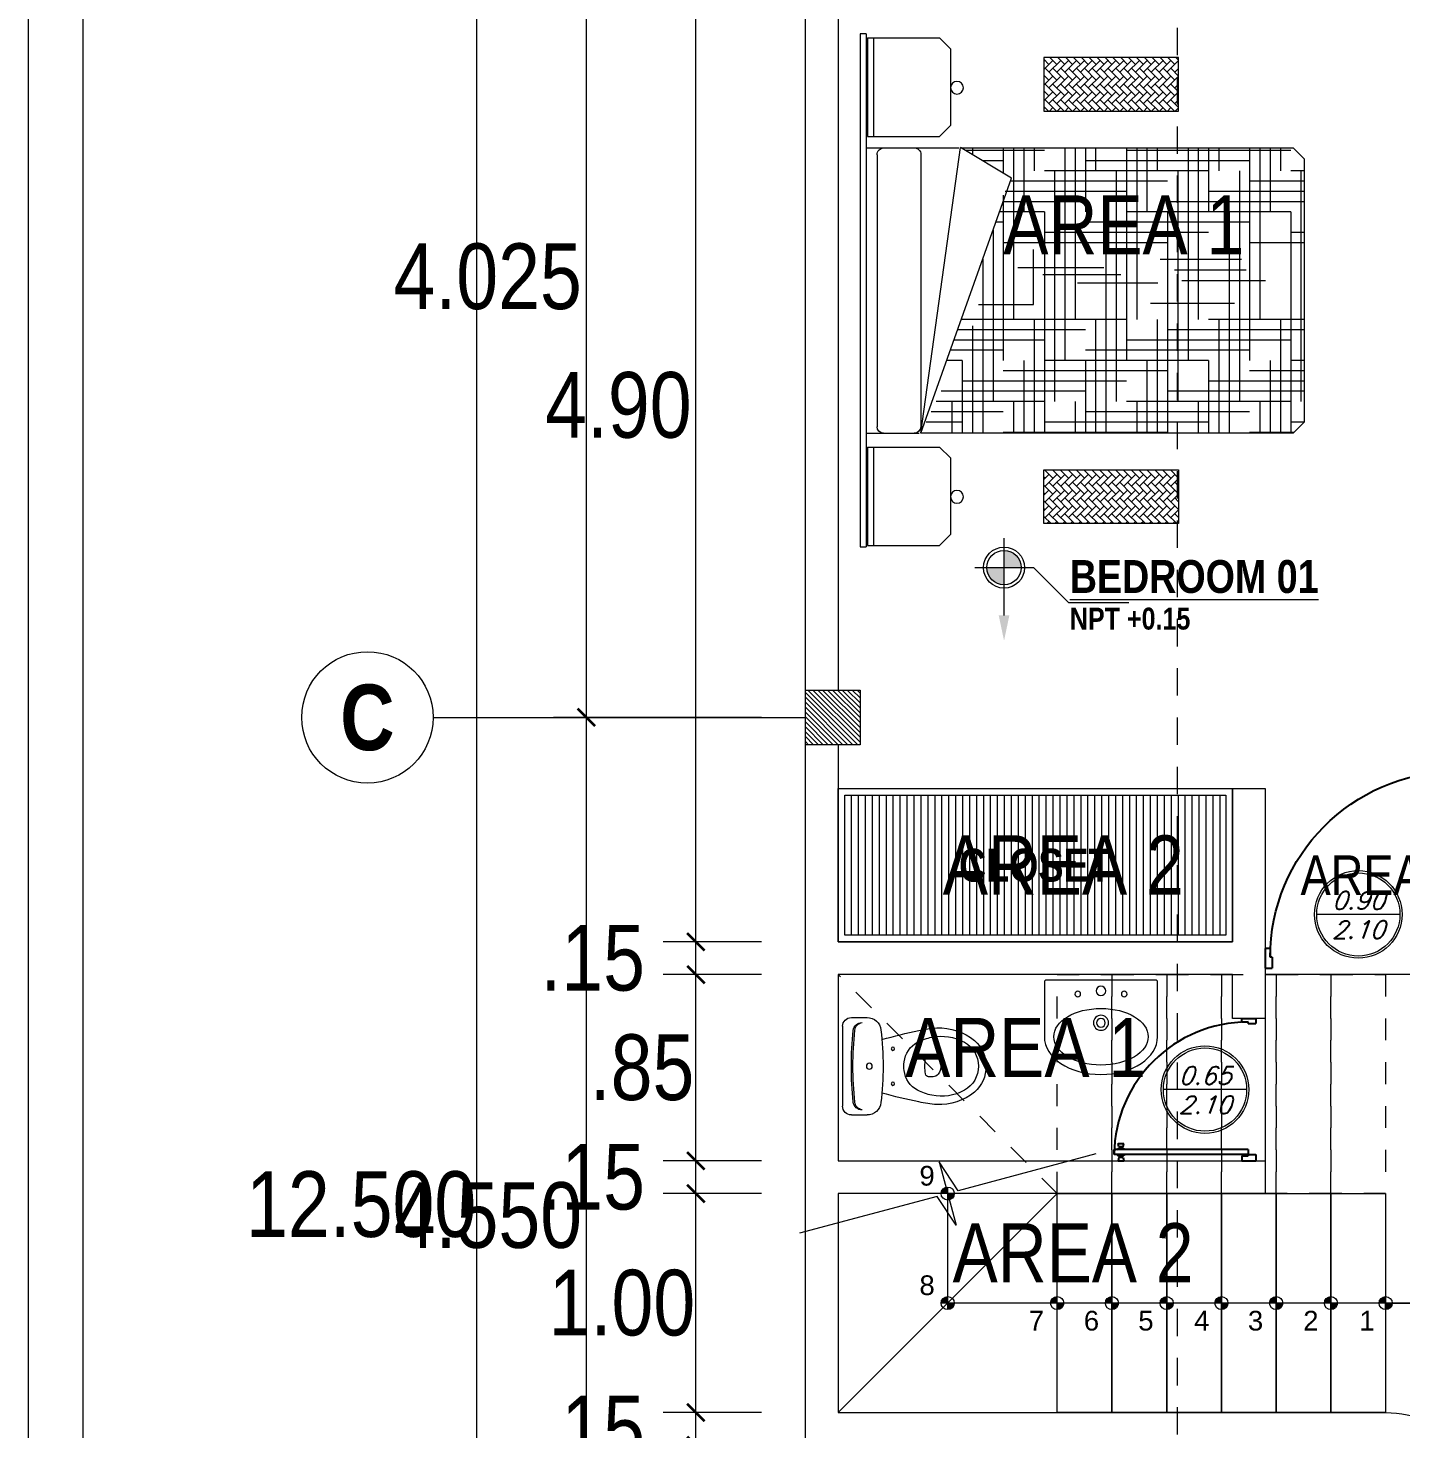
# Model space of a CAD drawing. Header units: millimetres. Extents: x 56 to 215, y 47 to 103.
# Drawn here: x 56.58 to 62.85, y 91.83 to 98.23 of the extents above; entities that cross this region are included whole.
import ezdxf
from ezdxf.enums import TextEntityAlignment as Align

# ---------------------------------------------------------------- set-up
doc = ezdxf.new("R2010")
doc.units = ezdxf.units.MM
doc.linetypes.add('DASHED2', pattern=[0.375, 0.25, -0.125])
for name, color, linetype, lineweight in [('A_Bloques', 56, 'Continuous', 15), ('A_Detalle de Vanos', 250, 'Continuous', 5), ('A_Muro con Techo', 232, 'Continuous', 40), ('A_Texto', 43, 'Continuous', 9), ('E_Columna', 3, 'Continuous', 25), ('G_Cortes', 3, 'Continuous', 60), ('G_Ejes', 253, 'Continuous', 20), ('G_Escalera', 40, 'Continuous', 18), ('G_Proyección', 8, 'DASHED2', 15), ('G_Sombreados', 8, 'Continuous', 9), ('G_Texto', 122, 'Continuous', 20)]:
    doc.layers.add(name, color=color, linetype=linetype, lineweight=lineweight)
doc.layers.add('A_Puerta', color=32, linetype='Continuous')
doc.layers.add('G_Acotación', color=171, linetype='Continuous')
doc.styles.add('Acotacion', font='ARIALN.TTF')
doc.styles.add('AMBIENTES', font='ARIALNB.TTF', dxfattribs={"height": 0.15})
doc.styles.add('Arial Marron', font='ARIALN.TTF')
doc.styles.add('ARIAL1.2', font='arial.ttf', dxfattribs={"width": 1.2})
doc.styles.add('Cotas', font='ARIALNB.TTF', dxfattribs={"height": 0.1})
doc.styles.add('Eje', font='ARIALNB.TTF', dxfattribs={"height": 0.3})
doc.styles.add('LETRAS', font='simplex1.shx', dxfattribs={"oblique": 20})
doc.dimstyles.new('Lenin_50', dxfattribs={"dimtxt": 0.3, "dimasz": 0.08, "dimexe": 0.15, "dimexo": 0.2, "dimgap": 0.03, "dimtad": 2, "dimtih": 1, "dimtoh": 1, "dimlfac": -1, "dimzin": 4, "dimdsep": 46, "dimtxsty": 'Acotacion', "dimblk": 'ARCHTICK', "dimcen": 0.08, "dimclrd": 256, "dimclre": 256, "dimclrt": 4, "dimazin": 1, "dimtm": 1e-09, "dimtfac": 1, "dimtmove": 2, "dimatfit": 2, "dimfxl": 1, "dimtolj": 1, "dimlwd": 13, "dimlwe": 18, "dimarcsym": 0})

# ---------------------------------------------------------------- blocks, each defined once
blk = doc.blocks.new('COBRE1_2')
h = blk.add_hatch()
h.set_pattern_fill('AR-HBONE', color=37, scale=0.00025, style=0)
h.set_pattern_definition([(45, (-1.600238, -0.118363), (1e-14, 0.03592102), [0.0762, -0.0254]), (135, (-1.582278, -0.100403), (1e-14, 0.03592102), [0.0762, -0.0254])])
h.paths.add_polyline_path([(-0.8188, -0.8395), (-1.0637, -0.8395), (-1.0637, -1.4547), (-0.8188, -1.4547)])
h = blk.add_hatch()
h.set_pattern_fill('AR-HBONE', color=37, scale=0.00025, style=0)
h.set_pattern_definition([(135, (1.601507, -0.118363), (-4e-18, 0.03592102), [0.0762, -0.0254]), (45, (1.583546, -0.100403), (-4e-18, 0.03592102), [0.0762, -0.0254])])
h.paths.add_polyline_path([(0.8201, -0.8395), (1.065, -0.8395), (1.065, -1.4547), (0.8201, -1.4547)])
for p, q in [((-1.1717, 0), (1.1717, 0)), ((-1.1717, -0.0273), (-1.1717, 0)), ((1.1717, 0), (1.1717, -0.0273)), ((-1.1717, -0.0273), (1.1717, -0.0273)), ((-1.153, -0.0331), (-0.703, -0.0331)), ((-1.153, -0.0331), (-1.153, -0.3631)), ((-1.153, -0.0608), (-0.703, -0.0608)), ((-0.703, -0.0331), (-0.703, -0.3631)), ((-0.6511, -0.0273), (-0.6511, -0.4505)), ((0.6523, -0.0273), (0.6523, -0.2699)), ((0.7154, -0.0331), (0.7154, -0.3631)), ((0.7154, -0.0331), (1.1654, -0.0331)), ((0.7154, -0.0608), (1.1654, -0.0608)), ((1.1654, -0.0331), (1.1654, -0.3631)), ((-0.6511, -0.1093), (-0.6511, -0.2473)), ((-0.6191, -0.0773), (0.6225, -0.0773)), ((0.6523, -0.1073), (0.6523, -0.2473)), ((0.6523, -0.2773), (-0.6527, -0.4586)), ((-0.6211, -0.2773), (0.6223, -0.2773)), ((0.6523, -0.2773), (-0.513, -0.6917)), ((0.6492, -0.2789), (0.6523, -0.2789)), ((0.6523, -1.9773), (0.6523, -0.2773)), ((-1.153, -0.3631), (-1.103, -0.4131)), ((-0.753, -0.4131), (-0.703, -0.3631)), ((0.7154, -0.3631), (0.7654, -0.4131)), ((1.1154, -0.4131), (1.1654, -0.3631)), ((-1.103, -0.4131), (-0.753, -0.4131)), ((0.7654, -0.4131), (1.1154, -0.4131)), ((-0.513, -0.6917), (-0.6527, -0.4586)), ((-0.6511, -0.4614), (-0.6511, -1.9773)), ((-0.6511, -0.4664), (-0.6481, -0.4664)), ((0.6484, -1.4039), (0.6484, -0.6539)), ((0.6484, -1.9812), (0.6484, -1.7789)), ((-0.6511, -1.9773), (-0.6011, -2.0273)), ((0.6023, -2.0273), (0.6523, -1.9773)), ((-0.6011, -2.0273), (0.6023, -2.0273)), ((-0.5456, -2.0132), (0.5078, -2.0132))]:
    blk.add_line(p, q)
at = {"color": 37}
for p, q in [((0.6016, -0.4664), (0.6016, -0.3017)), ((0.4609, -1.0289), (0.4609, -0.3694)), ((0.5078, -0.8414), (0.5078, -0.3468)), ((0.5547, -0.6539), (0.5547, -0.3243)), ((0.1797, -1.0289), (0.1797, -0.4454)), ((0.2266, -0.8414), (0.2266, -0.4287)), ((0.2734, -0.6539), (0.2734, -0.4121)), ((0.3203, -0.4664), (0.3203, -0.3954)), ((0.5078, -0.4195), (0.6523, -0.4195)), ((-0.6393, -0.8414), (-0.6393, -0.4809)), ((0.1328, -1.2164), (0.1328, -0.4621)), ((0.3203, -0.4664), (0.6523, -0.4664)), ((0.4141, -1.2164), (0.4141, -0.4664)), ((-0.6511, -0.5132), (-0.62, -0.5132)), ((-0.5924, -0.6539), (-0.5924, -0.5591)), ((-0.1429, -0.5601), (0.6523, -0.5601)), ((0.0644, -0.5399), (0.0644, -0.7912)), ((0.1617, -0.5132), (0.6523, -0.5132)), ((-0.3581, -0.8414), (-0.3581, -0.6366)), ((-0.3112, -0.6539), (-0.3112, -0.6199)), ((-0.2747, -0.607), (0.5078, -0.607)), ((-0.6511, -0.6539), (-0.5356, -0.6539)), ((-0.6511, -0.7007), (0.1328, -0.7007)), ((-0.4987, -1.4039), (-0.4987, -0.6848)), ((-0.4518, -1.2164), (-0.4518, -0.6623)), ((-0.4343, -0.6539), (0.3203, -0.6539)), ((-0.4049, -1.0289), (-0.4049, -0.6533)), ((-0.2174, -1.4039), (-0.2174, -0.6539)), ((0.3672, -1.4039), (0.3672, -0.6539)), ((0.5078, -0.7007), (0.6523, -0.7007)), ((-0.6511, -0.7476), (-0.3581, -0.7476)), ((-0.1049, -0.7202), (-0.1049, -1.1136)), ((0.3203, -0.7476), (0.6523, -0.7476)), ((-0.6511, -0.7945), (-0.5456, -0.7945)), ((0.0644, -0.7912), (-0.1868, -0.7912)), ((0.1328, -0.7945), (0.6523, -0.7945)), ((-0.5456, -1.5914), (-0.5456, -0.8414)), ((-0.5456, -0.8882), (0.5078, -0.8882)), ((-0.3581, -0.8414), (0.6523, -0.8414)), ((-0.2643, -1.5914), (-0.2643, -0.8414)), ((-0.0721, -0.8349), (-0.0721, -1.19)), ((0.3203, -1.5914), (0.3203, -0.8414)), ((0.6016, -1.5914), (0.6016, -0.8414)), ((-0.6511, -0.9351), (0.3203, -0.9351)), ((-0.6511, -0.982), (0.1328, -0.982)), ((-0.0339, -0.9934), (-0.0339, -1.3594)), ((0.5078, -0.982), (0.6523, -0.982)), ((-0.6511, -1.0289), (-0.3581, -1.0289)), ((-0.6511, -1.0757), (-0.5456, -1.0757)), ((-0.5924, -1.7789), (-0.5924, -1.0289)), ((-0.3112, -1.7789), (-0.3112, -1.0289)), ((0.1328, -1.0757), (0.6523, -1.0757)), ((0.2734, -1.7789), (0.2734, -1.0289)), ((0.3203, -1.0289), (0.6523, -1.0289)), ((0.5547, -1.7789), (0.5547, -1.0289)), ((-0.3581, -1.1226), (0.6523, -1.1226)), ((-0.5456, -1.1695), (0.5078, -1.1695)), ((-0.6511, -1.2164), (0.3203, -1.2164)), ((-0.6511, -1.2632), (0.1328, -1.2632)), ((-0.6393, -1.9664), (-0.6393, -1.2164)), ((-0.3581, -1.9664), (-0.3581, -1.2164)), ((0.2266, -1.9664), (0.2266, -1.2164)), ((0.5078, -1.9664), (0.5078, -1.2164)), ((0.5078, -1.2632), (0.6523, -1.2632)), ((-0.6511, -1.3101), (-0.3581, -1.3101)), ((0.0589, -1.3266), (0.0589, -1.709)), ((0.3203, -1.3101), (0.6523, -1.3101)), ((-0.6511, -1.357), (-0.5456, -1.357)), ((-0.4049, -2.0273), (-0.4049, -1.4039)), ((-0.3581, -1.4039), (0.6523, -1.4039)), ((-0.1431, -1.3703), (-0.1431, -1.7418)), ((0.1328, -1.357), (0.6523, -1.357)), ((0.1797, -2.0273), (0.1797, -1.4039)), ((0.4609, -2.0273), (0.4609, -1.4039)), ((-0.5456, -1.4507), (0.5078, -1.4507)), ((-0.094, -1.4359), (-0.094, -1.7637)), ((-0.0448, -1.4687), (-0.0448, -1.8511)), ((-0.6511, -1.4976), (0.3203, -1.4976)), ((-0.6511, -1.5445), (0.1328, -1.5445)), ((-0.6511, -1.5914), (-0.3581, -1.5914)), ((-0.4518, -2.0273), (-0.4518, -1.5914)), ((0.1328, -2.0273), (0.1328, -1.5914)), ((0.3203, -1.5914), (0.6523, -1.5914)), ((0.4141, -2.0273), (0.4141, -1.5914)), ((0.5078, -1.5445), (0.6523, -1.5445)), ((-0.6511, -1.6382), (-0.5456, -1.6382)), ((0.1328, -1.6382), (0.6523, -1.6382)), ((-0.3581, -1.6851), (0.6523, -1.6851)), ((-0.6511, -1.7789), (0.3203, -1.7789)), ((-0.5456, -1.732), (0.5078, -1.732)), ((-0.4987, -2.0273), (-0.4987, -1.7789)), ((-0.2174, -2.0273), (-0.2174, -1.7789)), ((0.3672, -2.0273), (0.3672, -1.7789)), ((-0.6511, -1.8257), (0.1328, -1.8257)), ((0.5078, -1.8257), (0.6523, -1.8257)), ((-0.6511, -1.8726), (-0.3581, -1.8726)), ((-0.6511, -1.9195), (-0.5456, -1.9195)), ((0.1328, -1.9195), (0.6523, -1.9195)), ((0.3203, -1.8726), (0.6523, -1.8726)), ((-0.5456, -2.0273), (-0.5456, -1.9664)), ((-0.3581, -1.9664), (0.6523, -1.9664)), ((-0.2643, -2.0273), (-0.2643, -1.9664)), ((0.3203, -2.0273), (0.3203, -1.9664)), ((0.6016, -2.0273), (0.6016, -1.9664))]:
    blk.add_line(p, q, dxfattribs=at)
for points in [[(-1.0637, -0.8395), (-0.8188, -0.8395), (-0.8188, -1.4547), (-1.0637, -1.4547)], [(1.065, -0.8395), (0.8201, -0.8395), (0.8201, -1.4547), (1.065, -1.4547)]]:
    blk.add_lwpolyline(points, close=True)
for centre in [(-0.9256, -0.4422), (0.9427, -0.4422)]:
    blk.add_circle(centre, 0.0292)
for centre, radius, start, end in [((-0.6191, -0.1093), 0.032, 89.99992, 179.99995), ((0.6223, -0.1073), 0.03, 0.11268, 89.62857), ((-0.6211, -0.2473), 0.03, 179.99998, 270.00004), ((0.6223, -0.2473), 0.03, 270, 0)]:
    blk.add_arc(centre, radius, start, end)
blk = doc.blocks.new('INOD4')
at = {"linetype": 'ByBlock'}
for p, q in [((-0.2225, -0.06), (-0.2225, -0.1316)), ((-0.1825, -0.02), (0.1825, -0.02)), ((0.2225, -0.06), (0.2225, -0.1316)), ((-0.048, -0.433), (-0.048, -0.4129)), ((0.048, -0.433), (0.048, -0.4129))]:
    blk.add_line(p, q, dxfattribs=at)
for centre, radius in [((0, -0.142), 0.0135), ((0, -0.142), 0.0135), ((-0.08, -0.25), 0.0075), ((0.08, -0.25), 0.0075)]:
    blk.add_circle(centre, radius, dxfattribs=at)
for centre, radius, start, end in [((-0.1825, -0.06), 0.04, 90, 180), ((0, -1.56), 1.5, 83.72811, 96.27189), ((0.1825, -0.06), 0.04, 0, 90), ((-0.1595, -0.1087), 0.04, 96.27189, 180), ((-0.1601, -0.1159), 0.04, 96.21414, 169.75716), ((0, -1.56), 1.493, 83.67552, 96.33055), ((0.1595, -0.1087), 0.04, 0, 83.72811), ((0.1601, -0.1159), 0.04, 10.24284, 83.78586), ((-0.1585, -0.1316), 0.064, 180, 263.20695), ((0.1585, -0.1316), 0.064, 276.79305, 0), ((0, 1.199), 1.404, 263.20695, 276.79305), ((2.2862, -0.8696), 2.5, 164.45601, 168.42561), ((-2.2862, -0.8696), 2.5, 11.57439, 15.54399), ((-0.007, -0.416), 0.1156, 96.24191, 152.59732), ((0, -0.48), 0.18, 83.75809, 96.24191), ((0.007, -0.416), 0.1156, 27.40268, 83.75809), ((0.4232, -0.4957), 0.6, 167.70933, 175.6206), ((0.1123, -0.4778), 0.25, 152.59732, 168.38048), ((-0.1123, -0.4778), 0.25, 11.61952, 27.40268), ((-0.4232, -0.4957), 0.6, 4.3794, 12.29067), ((0.079, -0.471), 0.216, 168.38048, 209.11615), ((-0.033, -0.4129), 0.015, 96.64916, 180), ((-0.018, -0.433), 0.03, 180, 233.1301), ((0, -0.696), 0.3, 83.35084, 96.64916), ((0.033, -0.4129), 0.015, 0, 83.35084), ((0.018, -0.433), 0.03, 306.8699, 0), ((-0.079, -0.471), 0.216, 330.88385, 11.61952), ((0.0848, -0.4604), 0.26, 177.69717, 218.71313), ((0, -0.409), 0.06, 233.1301, 306.8699), ((-0.0848, -0.4604), 0.26, 321.28687, 2.30283), ((0, -0.515), 0.16, 222.43623, 317.56377), ((0, -0.515), 0.1256, 209.11615, 330.88385)]:
    blk.add_arc(centre, radius, start, end, dxfattribs=at)
blk = doc.blocks.new('L01601A', base_point=(1717.16, 970.19))
blk.add_circle((1717.16, 970.19), 25)
blk = doc.blocks.new('L01601B', base_point=(1777.33, 924.89))
blk.add_arc((1777.33, 924.89), 30, 180, 0)
blk = doc.blocks.new('Lavatorio 01')
blk.add_lwpolyline([(-0.2836, 0.2586), (-0.0336, 0.2586, -0.414214), (-0.025, 0.25), (-0.025, -0.25, -0.414214), (-0.0336, -0.2586), (-0.2836, -0.2586)], format="xyb")
for centre, radius in [((-0.0884, 0.1059), 0.0129), ((-0.2197, 0), 0.0345), ((-0.2197, 0), 0.0198), ((-0.0742, 0), 0.0216), ((-0.0884, -0.1059), 0.0129)]:
    blk.add_circle(centre, radius)
at = {"extrusion": (0, 0, -1), "xscale": 0.008620689655174374, "zscale": -0.008620689655172419, "rotation": 90}
for name, yscale in [('L01601B', 0.005747126436773442), ('L01601A', 0.005172413793104624)]:
    blk.add_blockref(name, (0.2836, 0), dxfattribs=dict(at, yscale=yscale))
blk = doc.blocks.new('Puerta 02')
for p, q in [((0.042, 0.9243), (0.0357, 0.9124)), ((0.042, 0.8718), (0.042, 0.9243)), ((0.0436, 0.9243), (0.042, 0.9243)), ((0.0436, 0.9463), (0.0784, 0.9463)), ((0.0436, 0.005), (0.0436, 0.9463)), ((0.0784, 0.005), (0.0784, 0.9463)), ((0.0784, 0.9243), (0.08, 0.9243)), ((0.08, 0.8718), (0.08, 0.9243)), ((0.08, 0.9243), (0.0863, 0.9124)), ((0.0239, 0.9132), (0, 0.918)), ((0, 0.918), (0, 0.8782)), ((0.0239, 0.883), (0, 0.8782)), ((0.0239, 0.9068), (0.0239, 0.9132)), ((0.0277, 0.9068), (0.0239, 0.9068)), ((0.0239, 0.8893), (0.0239, 0.9068)), ((0.0277, 0.8893), (0.0239, 0.8893)), ((0.0239, 0.8893), (0.0239, 0.883)), ((0.0317, 0.9092), (0.0277, 0.9092)), ((0.0277, 0.9068), (0.0277, 0.9092)), ((0.0277, 0.8893), (0.0277, 0.9068)), ((0.0277, 0.8893), (0.0277, 0.8869)), ((0.0317, 0.8869), (0.0277, 0.8869)), ((0.0317, 0.9092), (0.0317, 0.9124)), ((0.0357, 0.9124), (0.0317, 0.9124)), ((0.0317, 0.8869), (0.0317, 0.9092)), ((0.0317, 0.8869), (0.0317, 0.8838)), ((0.0357, 0.8838), (0.0317, 0.8838)), ((0.0357, 0.8838), (0.0357, 0.9124)), ((0.042, 0.8718), (0.0357, 0.8838)), ((0.0436, 0.8718), (0.042, 0.8718)), ((0.0784, 0.8718), (0.08, 0.8718)), ((0.0789, 0.8981), (0.0789, 0.8981)), ((0.0789, 0.8981), (0.0789, 0.8981)), ((0.08, 0.8718), (0.0863, 0.8838)), ((0.0863, 0.8838), (0.0863, 0.9124)), ((0.0863, 0.9124), (0.0903, 0.9124)), ((0.0863, 0.8838), (0.0903, 0.8838)), ((0.0903, 0.9092), (0.0903, 0.9124)), ((0.0903, 0.9092), (0.0943, 0.9092)), ((0.0903, 0.8869), (0.0903, 0.9092)), ((0.0903, 0.8869), (0.0943, 0.8869)), ((0.0903, 0.8869), (0.0903, 0.8838)), ((0.0943, 0.9068), (0.0943, 0.9092)), ((0.0943, 0.8893), (0.0943, 0.9068)), ((0.0943, 0.9068), (0.0983, 0.9068)), ((0.0943, 0.8893), (0.0943, 0.8869)), ((0.0943, 0.8893), (0.0983, 0.8893)), ((0.0983, 0.9132), (0.1221, 0.918)), ((0.0983, 0.9068), (0.0983, 0.9132)), ((0.0983, 0.8893), (0.0983, 0.9068)), ((0.0983, 0.8893), (0.0983, 0.883)), ((0.0983, 0.883), (0.1221, 0.8782)), ((0.1221, 0.918), (0.1221, 0.8782)), ((0, 0.05), (0, -0.05)), ((0.0336, 0.05), (0, 0.05)), ((0.0336, 0.05), (0.0336, 0.005)), ((0.0436, 0.005), (0.0336, 0.005)), ((0.0783, 0.005), (0.0433, 0.005)), ((0.0436, 0.005), (0.0436, -0.05)), ((0.965, 0.005), (0.975, 0.005)), ((0.965, 0.005), (0.965, -0.05)), ((0.975, 0.05), (0.975, 0.005)), ((0.975, 0.05), (1, 0.05)), ((1, 0.05), (1, -0.05)), ((0.0436, -0.05), (0, -0.05)), ((1, -0.05), (0.965, -0.05))]:
    blk.add_line(p, q)
blk.add_arc((0.0336, 0.005), 0.9414, 0, 89.39134)
blk = doc.blocks.new('TITULP')
h = blk.add_hatch(color=1)
h.paths.add_polyline_path([(0, -0.0554), (0, -0.134), (0.0785, -0.134, 0.414214)])
h.paths.add_polyline_path([(0, -0.134), (-0.0785, -0.134, 0.414214), (0, -0.2125)])
for p, q in [((0, -0.3527), (0, 0)), ((-0.134, -0.134), (0.134, -0.134)), ((0.2939, -0.2939), (0.5699, -0.2939))]:
    blk.add_line(p, q)
at = {"lineweight": 18}
blk.add_line((0.134, -0.134), (0.2939, -0.2939), dxfattribs=at)
for radius in [0.0937, 0.0785]:
    blk.add_circle((0, -0.134), radius)
blk.add_solid([(0.0242, -0.3527), (0, -0.4678), (-0.0242, -0.3527)])
at = {"style": 'Arial Marron', "width": 1.35}
blk.add_attdef('%%USALA', text='', height=0.14, dxfattribs=at).set_placement((0.3052, -0.1124), align=Align.TOP_LEFT)
at = {"style": 'Arial Marron', "width": 1.1}
blk.add_attdef('NPT%%P0.00', text='', height=0.1, dxfattribs=at).set_placement((0.6033, -0.3972), align=Align.MIDDLE_CENTER)
at = {"style": 'Arial Marron'}
blk.add_attdef('PISO', text='', height=0.08, dxfattribs=at).set_placement((0.6033, -0.5391), align=Align.MIDDLE_CENTER)
blk = doc.blocks.new('Eri')
blk.add_line((-1.7, 0), (0, 0))
blk.add_circle((-2, 0), 0.3)
at = {"color": 1, "style": 'Eje', "flags": 4}
blk.add_attdef('H', text='', height=0.3, dxfattribs=at).set_placement((-2, 0), align=Align.MIDDLE_CENTER)
blk = doc.blocks.new('_ArchTick')
at = {"color": 0, "linetype": 'ByBlock', "const_width": 0.15}
blk.add_lwpolyline([(-0.5, -0.5), (0.5, 0.5)], dxfattribs=at)
blk = doc.blocks.new('*D81')
at = {"layer": 'Defpoints', "color": 0, "transparency": 16777216}
for p in [(58.6255, 99.1087), (60.1255, 99.1087), (60.1255, 86.6087)]:
    blk.add_point(p, dxfattribs=at)
at = {"layer": 'G_Acotación', "lineweight": 18, "transparency": 16777216}
for p, q in [((59.9255, 99.1087), (58.4755, 99.1087)), ((59.9255, 86.6087), (58.4755, 86.6087))]:
    blk.add_line(p, q, dxfattribs=at)
at = {"layer": 'G_Acotación', "lineweight": 13, "transparency": 16777216}
blk.add_line((58.6255, 86.6087), (58.6255, 99.1087), dxfattribs=at)
at = {"layer": 'G_Acotación', "lineweight": 13, "transparency": 16777216, "xscale": 0.08, "yscale": 0.08, "zscale": 0.08}
for p, rotation in [((58.6255, 99.1087), 90), ((58.6255, 86.6087), 270)]:
    blk.add_blockref('_ArchTick', p, dxfattribs=dict(at, rotation=rotation))
at = {"layer": 'G_Acotación', "color": 4, "lineweight": 5, "transparency": 16777216, "insert": (58.0968, 92.8587), "char_height": 0.3, "attachment_point": 5, "style": 'Acotacion'}
blk.add_mtext('\\A1;12.500', dxfattribs=at)
blk = doc.blocks.new('*D83')
at = {"layer": 'Defpoints', "color": 0, "transparency": 16777216}
for p in [(59.1255, 95.0837), (60.1255, 95.0837), (60.1255, 90.5337)]:
    blk.add_point(p, dxfattribs=at)
at = {"layer": 'G_Acotación', "lineweight": 18, "transparency": 16777216}
for p, q in [((59.9255, 95.0837), (58.9755, 95.0837)), ((59.9255, 90.5337), (58.9755, 90.5337))]:
    blk.add_line(p, q, dxfattribs=at)
at = {"layer": 'G_Acotación', "lineweight": 13, "transparency": 16777216}
blk.add_line((59.1255, 90.5337), (59.1255, 95.0837), dxfattribs=at)
at = {"layer": 'G_Acotación', "lineweight": 13, "transparency": 16777216, "xscale": 0.08, "yscale": 0.08, "zscale": 0.08}
for p, rotation in [((59.1255, 95.0837), 90), ((59.1255, 90.5337), 270)]:
    blk.add_blockref('_ArchTick', p, dxfattribs=dict(at, rotation=rotation))
at = {"layer": 'G_Acotación', "color": 4, "lineweight": 5, "transparency": 16777216, "insert": (58.6759, 92.8087), "char_height": 0.3, "attachment_point": 5, "style": 'Acotacion'}
blk.add_mtext('\\A1;4.550', dxfattribs=at)
blk = doc.blocks.new('*D84')
at = {"layer": 'Defpoints', "color": 0, "transparency": 16777216}
for p in [(59.1255, 99.1087), (60.1255, 99.1087), (60.1255, 95.0837)]:
    blk.add_point(p, dxfattribs=at)
at = {"layer": 'G_Acotación', "lineweight": 18, "transparency": 16777216}
for p, q in [((59.9255, 99.1087), (58.9755, 99.1087)), ((59.9255, 95.0837), (58.9755, 95.0837))]:
    blk.add_line(p, q, dxfattribs=at)
at = {"layer": 'G_Acotación', "lineweight": 13, "transparency": 16777216}
blk.add_line((59.1255, 95.0837), (59.1255, 99.1087), dxfattribs=at)
at = {"layer": 'G_Acotación', "lineweight": 13, "transparency": 16777216, "xscale": 0.08, "yscale": 0.08, "zscale": 0.08}
for p, rotation in [((59.1255, 99.1087), 90), ((59.1255, 95.0837), 270)]:
    blk.add_blockref('_ArchTick', p, dxfattribs=dict(at, rotation=rotation))
at = {"layer": 'G_Acotación', "color": 4, "lineweight": 5, "transparency": 16777216, "insert": (58.6746, 97.0962), "char_height": 0.3, "attachment_point": 5, "style": 'Acotacion'}
blk.add_mtext('\\A1;4.025', dxfattribs=at)
blk = doc.blocks.new('*D174')
at = {"layer": 'Defpoints', "color": 0, "transparency": 16777216}
for p in [(59.6255, 91.9087), (60.1255, 91.9087), (60.1255, 91.7587)]:
    blk.add_point(p, dxfattribs=at)
at = {"layer": 'G_Acotación', "lineweight": 18, "transparency": 16777216}
for p, q in [((59.9255, 91.9087), (59.4755, 91.9087)), ((59.9255, 91.7587), (59.4755, 91.7587))]:
    blk.add_line(p, q, dxfattribs=at)
at = {"layer": 'G_Acotación', "lineweight": 13, "transparency": 16777216}
blk.add_line((59.6255, 91.7587), (59.6255, 91.9087), dxfattribs=at)
at = {"layer": 'G_Acotación', "lineweight": 13, "transparency": 16777216, "xscale": 0.08, "yscale": 0.08, "zscale": 0.08}
for p, rotation in [((59.6255, 91.9087), 90), ((59.6255, 91.7587), 270)]:
    blk.add_blockref('_ArchTick', p, dxfattribs=dict(at, rotation=rotation))
at = {"layer": 'G_Acotación', "color": 4, "lineweight": 5, "transparency": 16777216, "insert": (59.1542, 91.8337), "char_height": 0.3, "attachment_point": 5, "style": 'Acotacion'}
blk.add_mtext('\\A1;.15', dxfattribs=at)
blk = doc.blocks.new('*D175')
at = {"layer": 'Defpoints', "color": 0, "transparency": 16777216}
for p in [(59.6255, 92.9087), (60.1255, 92.9087), (60.1255, 91.9087)]:
    blk.add_point(p, dxfattribs=at)
at = {"layer": 'G_Acotación', "lineweight": 18, "transparency": 16777216}
for p, q in [((59.9255, 92.9087), (59.4755, 92.9087)), ((59.9255, 91.9087), (59.4755, 91.9087))]:
    blk.add_line(p, q, dxfattribs=at)
at = {"layer": 'G_Acotación', "lineweight": 13, "transparency": 16777216}
blk.add_line((59.6255, 91.9087), (59.6255, 92.9087), dxfattribs=at)
at = {"layer": 'G_Acotación', "lineweight": 13, "transparency": 16777216, "xscale": 0.08, "yscale": 0.08, "zscale": 0.08}
for p, rotation in [((59.6255, 92.9087), 90), ((59.6255, 91.9087), 270)]:
    blk.add_blockref('_ArchTick', p, dxfattribs=dict(at, rotation=rotation))
at = {"layer": 'G_Acotación', "color": 4, "lineweight": 5, "transparency": 16777216, "insert": (59.2879, 92.4087), "char_height": 0.3, "attachment_point": 5, "style": 'Acotacion'}
blk.add_mtext('\\A1;1.00', dxfattribs=at)
blk = doc.blocks.new('*D176')
at = {"layer": 'Defpoints', "color": 0, "transparency": 16777216}
for p in [(59.6255, 93.0587), (60.1255, 93.0587), (60.1255, 92.9087)]:
    blk.add_point(p, dxfattribs=at)
at = {"layer": 'G_Acotación', "lineweight": 18, "transparency": 16777216}
for p, q in [((59.9255, 93.0587), (59.4755, 93.0587)), ((59.9255, 92.9087), (59.4755, 92.9087))]:
    blk.add_line(p, q, dxfattribs=at)
at = {"layer": 'G_Acotación', "lineweight": 13, "transparency": 16777216}
blk.add_line((59.6255, 92.9087), (59.6255, 93.0587), dxfattribs=at)
at = {"layer": 'G_Acotación', "lineweight": 13, "transparency": 16777216, "xscale": 0.08, "yscale": 0.08, "zscale": 0.08}
for p, rotation in [((59.6255, 93.0587), 90), ((59.6255, 92.9087), 270)]:
    blk.add_blockref('_ArchTick', p, dxfattribs=dict(at, rotation=rotation))
at = {"layer": 'G_Acotación', "color": 4, "lineweight": 5, "transparency": 16777216, "insert": (59.1542, 92.9837), "char_height": 0.3, "attachment_point": 5, "style": 'Acotacion'}
blk.add_mtext('\\A1;.15', dxfattribs=at)
blk = doc.blocks.new('*D177')
at = {"layer": 'Defpoints', "color": 0, "transparency": 16777216}
for p in [(59.6255, 93.9087), (60.1255, 93.9087), (60.1255, 93.0587)]:
    blk.add_point(p, dxfattribs=at)
at = {"layer": 'G_Acotación', "lineweight": 18, "transparency": 16777216}
for p, q in [((59.9255, 93.9087), (59.4755, 93.9087)), ((59.9255, 93.0587), (59.4755, 93.0587))]:
    blk.add_line(p, q, dxfattribs=at)
at = {"layer": 'G_Acotación', "lineweight": 13, "transparency": 16777216}
blk.add_line((59.6255, 93.0587), (59.6255, 93.9087), dxfattribs=at)
at = {"layer": 'G_Acotación', "lineweight": 13, "transparency": 16777216, "xscale": 0.08, "yscale": 0.08, "zscale": 0.08}
for p, rotation in [((59.6255, 93.9087), 90), ((59.6255, 93.0587), 270)]:
    blk.add_blockref('_ArchTick', p, dxfattribs=dict(at, rotation=rotation))
at = {"layer": 'G_Acotación', "color": 4, "lineweight": 5, "transparency": 16777216, "insert": (59.3796, 93.4837), "char_height": 0.3, "attachment_point": 5, "style": 'Acotacion'}
blk.add_mtext('\\A1;.85', dxfattribs=at)
blk = doc.blocks.new('*D178')
at = {"layer": 'Defpoints', "color": 0, "transparency": 16777216}
for p in [(59.6255, 94.0587), (60.1255, 94.0587), (60.1255, 93.9087)]:
    blk.add_point(p, dxfattribs=at)
at = {"layer": 'G_Acotación', "lineweight": 18, "transparency": 16777216}
for p, q in [((59.9255, 94.0587), (59.4755, 94.0587)), ((59.9255, 93.9087), (59.4755, 93.9087))]:
    blk.add_line(p, q, dxfattribs=at)
at = {"layer": 'G_Acotación', "lineweight": 13, "transparency": 16777216}
blk.add_line((59.6255, 93.9087), (59.6255, 94.0587), dxfattribs=at)
at = {"layer": 'G_Acotación', "lineweight": 13, "transparency": 16777216, "xscale": 0.08, "yscale": 0.08, "zscale": 0.08}
for p, rotation in [((59.6255, 94.0587), 90), ((59.6255, 93.9087), 270)]:
    blk.add_blockref('_ArchTick', p, dxfattribs=dict(at, rotation=rotation))
at = {"layer": 'G_Acotación', "color": 4, "lineweight": 5, "transparency": 16777216, "insert": (59.1542, 93.9837), "char_height": 0.3, "attachment_point": 5, "style": 'Acotacion'}
blk.add_mtext('\\A1;.15', dxfattribs=at)
blk = doc.blocks.new('*D179')
at = {"layer": 'Defpoints', "color": 0, "transparency": 16777216}
for p in [(59.6255, 98.9587), (60.1255, 98.9587), (60.1255, 94.0587)]:
    blk.add_point(p, dxfattribs=at)
at = {"layer": 'G_Acotación', "lineweight": 18, "transparency": 16777216}
for p, q in [((59.9255, 98.9587), (59.4755, 98.9587)), ((59.9255, 94.0587), (59.4755, 94.0587))]:
    blk.add_line(p, q, dxfattribs=at)
at = {"layer": 'G_Acotación', "lineweight": 13, "transparency": 16777216}
blk.add_line((59.6255, 94.0587), (59.6255, 98.9587), dxfattribs=at)
at = {"layer": 'G_Acotación', "lineweight": 13, "transparency": 16777216, "xscale": 0.08, "yscale": 0.08, "zscale": 0.08}
for p, rotation in [((59.6255, 98.9587), 90), ((59.6255, 94.0587), 270)]:
    blk.add_blockref('_ArchTick', p, dxfattribs=dict(at, rotation=rotation))
at = {"layer": 'G_Acotación', "color": 4, "lineweight": 5, "transparency": 16777216, "insert": (59.2715, 96.5087), "char_height": 0.3, "attachment_point": 5, "style": 'Acotacion'}
blk.add_mtext('\\A1;4.90', dxfattribs=at)

msp = doc.modelspace()

# ---------------------------------------------------------------- hatches: boundary and pattern name
at = {"layer": 'E_Columna', "lineweight": 5}
h = msp.add_hatch(dxfattribs=at)
h.set_pattern_fill('LINE', color=256, scale=0.005, angle=45, style=0)
h.set_pattern_definition([(135, (175.271546, 6.74542), (0.0112253202, 0.0112253202), [])])
h.paths.add_polyline_path([(60.3755, 94.9587), (60.1255, 94.9587), (60.1255, 95.2087), (60.3755, 95.2087)])
at = {"layer": 'G_Escalera', "lineweight": 5}
h = msp.add_hatch(color=3, dxfattribs=at)
h.paths.add_polyline_path([(60.7455, 92.9087, -0.414214), (60.7755, 92.9387), (60.7755, 92.9087)])
h.paths.add_polyline_path([(60.7755, 92.9087), (60.8055, 92.9087, -0.414214), (60.7755, 92.8787)])
h = msp.add_hatch(color=3, dxfattribs=at)
h.paths.add_polyline_path([(60.7455, 92.9087, -0.414214), (60.7755, 92.9387), (60.7755, 92.9087)])
h.paths.add_polyline_path([(60.7755, 92.9087), (60.8055, 92.9087, -0.414214), (60.7755, 92.8787)])
h = msp.add_hatch(color=3, dxfattribs=at)
h.paths.add_polyline_path([(60.7455, 92.4087, -0.414214), (60.7755, 92.4387), (60.7755, 92.4087)])
h.paths.add_polyline_path([(60.7755, 92.4087), (60.8055, 92.4087, -0.414214), (60.7755, 92.3787)])
h = msp.add_hatch(color=3, dxfattribs=at)
h.paths.add_polyline_path([(60.7455, 92.4087, -0.414214), (60.7755, 92.4387), (60.7755, 92.4087)])
h.paths.add_polyline_path([(60.7755, 92.4087), (60.8055, 92.4087, -0.414214), (60.7755, 92.3787)])
h = msp.add_hatch(color=3, dxfattribs=at)
h.paths.add_polyline_path([(61.2455, 92.4087, -0.414214), (61.2755, 92.4387), (61.2755, 92.4087)])
h.paths.add_polyline_path([(61.2755, 92.4087), (61.3055, 92.4087, -0.414214), (61.2755, 92.3787)])
h = msp.add_hatch(color=3, dxfattribs=at)
h.paths.add_polyline_path([(61.2455, 92.4087, -0.414214), (61.2755, 92.4387), (61.2755, 92.4087)])
h.paths.add_polyline_path([(61.2755, 92.4087), (61.3055, 92.4087, -0.414214), (61.2755, 92.3787)])
h = msp.add_hatch(color=3, dxfattribs=at)
h.paths.add_polyline_path([(61.4955, 92.4087, -0.414214), (61.5255, 92.4387), (61.5255, 92.4087)])
h.paths.add_polyline_path([(61.5255, 92.4087), (61.5555, 92.4087, -0.414214), (61.5255, 92.3787)])
h = msp.add_hatch(color=3, dxfattribs=at)
h.paths.add_polyline_path([(61.4955, 92.4087, -0.414214), (61.5255, 92.4387), (61.5255, 92.4087)])
h.paths.add_polyline_path([(61.5255, 92.4087), (61.5555, 92.4087, -0.414214), (61.5255, 92.3787)])
h = msp.add_hatch(color=3, dxfattribs=at)
h.paths.add_polyline_path([(61.7455, 92.4087, -0.414214), (61.7755, 92.4387), (61.7755, 92.4087)])
h.paths.add_polyline_path([(61.7755, 92.4087), (61.8055, 92.4087, -0.414214), (61.7755, 92.3787)])
h = msp.add_hatch(color=3, dxfattribs=at)
h.paths.add_polyline_path([(61.7455, 92.4087, -0.414214), (61.7755, 92.4387), (61.7755, 92.4087)])
h.paths.add_polyline_path([(61.7755, 92.4087), (61.8055, 92.4087, -0.414214), (61.7755, 92.3787)])
h = msp.add_hatch(color=3, dxfattribs=at)
h.paths.add_polyline_path([(61.9955, 92.4087, -0.414214), (62.0255, 92.4387), (62.0255, 92.4087)])
h.paths.add_polyline_path([(62.0255, 92.4087), (62.0555, 92.4087, -0.414214), (62.0255, 92.3787)])
h = msp.add_hatch(color=3, dxfattribs=at)
h.paths.add_polyline_path([(61.9955, 92.4087, -0.414214), (62.0255, 92.4387), (62.0255, 92.4087)])
h.paths.add_polyline_path([(62.0255, 92.4087), (62.0555, 92.4087, -0.414214), (62.0255, 92.3787)])
h = msp.add_hatch(color=3, dxfattribs=at)
h.paths.add_polyline_path([(62.2455, 92.4087, -0.414214), (62.2755, 92.4387), (62.2755, 92.4087)])
h.paths.add_polyline_path([(62.2755, 92.4087), (62.3055, 92.4087, -0.414214), (62.2755, 92.3787)])
h = msp.add_hatch(color=3, dxfattribs=at)
h.paths.add_polyline_path([(62.2455, 92.4087, -0.414214), (62.2755, 92.4387), (62.2755, 92.4087)])
h.paths.add_polyline_path([(62.2755, 92.4087), (62.3055, 92.4087, -0.414214), (62.2755, 92.3787)])
h = msp.add_hatch(color=3, dxfattribs=at)
h.paths.add_polyline_path([(62.4955, 92.4087, -0.414214), (62.5255, 92.4387), (62.5255, 92.4087)])
h.paths.add_polyline_path([(62.5255, 92.4087), (62.5555, 92.4087, -0.414214), (62.5255, 92.3787)])
h = msp.add_hatch(color=3, dxfattribs=at)
h.paths.add_polyline_path([(62.4955, 92.4087, -0.414214), (62.5255, 92.4387), (62.5255, 92.4087)])
h.paths.add_polyline_path([(62.5255, 92.4087), (62.5555, 92.4087, -0.414214), (62.5255, 92.3787)])
h = msp.add_hatch(color=3, dxfattribs=at)
h.paths.add_polyline_path([(62.7455, 92.4087, -0.414214), (62.7755, 92.4387), (62.7755, 92.4087)])
h.paths.add_polyline_path([(62.7755, 92.4087), (62.8055, 92.4087, -0.414214), (62.7755, 92.3787)])
h = msp.add_hatch(color=3, dxfattribs=at)
h.paths.add_polyline_path([(62.7455, 92.4087, -0.414214), (62.7755, 92.4387), (62.7755, 92.4087)])
h.paths.add_polyline_path([(62.7755, 92.4087), (62.8055, 92.4087, -0.414214), (62.7755, 92.3787)])
at = {"layer": 'G_Sombreados', "lineweight": 5}
h = msp.add_hatch(dxfattribs=at)
h.set_pattern_fill('LINE', color=256, scale=0.01, angle=90, style=0)
h.set_pattern_definition([(90, (175.271546, 6.74542), (0.03175, 2e-16), [])])
h.paths.add_polyline_path([(60.3055, 94.7287), (62.0455, 94.7287), (62.0455, 94.0887), (60.3055, 94.0887)])

# ---------------------------------------------------------------- linework, layer by layer
at = {"lineweight": 5}
for points in [[(97.6255, 75.1029), (97.6255, 102.6587), (56.5755, 102.6587), (56.5755, 75.1029)], [(97.3755, 75.3529), (97.3755, 102.4087), (56.8255, 102.4087), (56.8255, 75.3529)]]:
    msp.add_lwpolyline(points, close=True, dxfattribs=at)
at = {"layer": 'A_Bloques', "lineweight": 5}
for points in [[(60.2755, 94.7587), (62.0755, 94.7587), (62.0755, 94.0587), (60.2755, 94.0587)], [(60.3055, 94.7287), (62.0455, 94.7287), (62.0455, 94.0887), (60.3055, 94.0887)]]:
    msp.add_lwpolyline(points, close=True, dxfattribs=at)
at = {"layer": 'A_Bloques', "color": 1, "lineweight": 5}
msp.add_lwpolyline([(61.4516, 93.0899), (60.8238, 92.9216), (60.7367, 93.0536), (60.8143, 92.7638), (60.7272, 92.8957), (60.0994, 92.7275)], dxfattribs=at)
at = {"layer": 'A_Detalle de Vanos', "linetype": 'Continuous', "lineweight": 5}
for p, q in [((62.8405, 94.1837), (62.4605, 94.1837)), ((62.1405, 93.3837), (61.7605, 93.3837))]:
    msp.add_line(p, q, dxfattribs=at)
for centre, radius in [((62.6505, 94.1837), 0.2), ((62.6505, 94.1837), 0.19), ((61.9505, 93.3837), 0.2), ((61.9505, 93.3837), 0.19)]:
    msp.add_circle(centre, radius, dxfattribs=at)
at = {"layer": 'A_Muro con Techo', "lineweight": 5}
msp.add_lwpolyline([(60.1255, 86.6087), (60.1255, 99.1087), (66.1255, 99.1087), (66.1255, 86.6087)], dxfattribs=at)
msp.add_lwpolyline([(63.0255, 98.9587), (60.3755, 98.9587), (60.3755, 98.8587), (60.2755, 98.8587), (60.2755, 95.2087), (60.3755, 95.2087), (60.3755, 94.9587), (60.2755, 94.9587), (60.2755, 94.0587), (62.0755, 94.0587), (62.0755, 94.7587), (62.2255, 94.7587), (62.2255, 94.0587), (62.2255, 93.7087), (62.0755, 93.7087), (62.0755, 93.9087), (60.2755, 93.9087), (60.2755, 93.0587), (62.2255, 93.0587), (62.2255, 92.9087), (60.2755, 92.9087), (60.2755, 91.9087), (62.7755, 91.9087, -0.414214), (63.2755, 91.4087)], format="xyb", dxfattribs=at)
at = {"layer": 'A_Puerta', "lineweight": 5}
for p, q in [((63.1255, 93.9087), (62.2255, 93.9087)), ((62.2255, 93.7087), (62.2255, 93.0587))]:
    msp.add_line(p, q, dxfattribs=at)
at = {"layer": 'E_Columna', "lineweight": 5}
msp.add_lwpolyline([(60.3755, 94.9587), (60.1255, 94.9587), (60.1255, 95.2087), (60.3755, 95.2087)], close=True, dxfattribs=at)
at = {"layer": 'G_Cortes', "color": 3, "linetype": 'DASHED2', "lineweight": 5, "ltscale": 0.5}
msp.add_line((61.8255, 83.933), (61.8255, 100.9844), dxfattribs=at)
at = {"layer": 'G_Escalera', "lineweight": 5}
msp.add_line((61.2755, 92.9087), (60.2755, 91.9087), dxfattribs=at)
at = {"layer": 'G_Escalera', "color": 3, "lineweight": 5}
for p, q in [((60.8055, 92.9087), (60.7455, 92.9087)), ((60.8055, 92.9087), (60.7455, 92.9087)), ((60.7755, 92.8787), (60.7755, 92.9387)), ((60.7755, 92.8787), (60.7755, 92.9387)), ((60.8055, 92.4087), (60.7455, 92.4087)), ((60.8055, 92.4087), (60.7455, 92.4087)), ((60.7755, 92.3787), (60.7755, 92.4387)), ((60.7755, 92.3787), (60.7755, 92.4387)), ((61.3055, 92.4087), (61.2455, 92.4087)), ((61.3055, 92.4087), (61.2455, 92.4087)), ((61.2755, 92.3787), (61.2755, 92.4387)), ((61.2755, 92.3787), (61.2755, 92.4387)), ((61.5555, 92.4087), (61.4955, 92.4087)), ((61.5555, 92.4087), (61.4955, 92.4087)), ((61.5255, 92.3787), (61.5255, 92.4387)), ((61.5255, 92.3787), (61.5255, 92.4387)), ((61.8055, 92.4087), (61.7455, 92.4087)), ((61.8055, 92.4087), (61.7455, 92.4087)), ((61.7755, 92.3787), (61.7755, 92.4387)), ((61.7755, 92.3787), (61.7755, 92.4387)), ((62.0555, 92.4087), (61.9955, 92.4087)), ((62.0555, 92.4087), (61.9955, 92.4087)), ((62.0255, 92.3787), (62.0255, 92.4387)), ((62.0255, 92.3787), (62.0255, 92.4387)), ((62.3055, 92.4087), (62.2455, 92.4087)), ((62.3055, 92.4087), (62.2455, 92.4087)), ((62.2755, 92.3787), (62.2755, 92.4387)), ((62.2755, 92.3787), (62.2755, 92.4387)), ((62.5555, 92.4087), (62.4955, 92.4087)), ((62.5555, 92.4087), (62.4955, 92.4087)), ((62.5255, 92.3787), (62.5255, 92.4387)), ((62.5255, 92.3787), (62.5255, 92.4387)), ((62.8055, 92.4087), (62.7455, 92.4087)), ((62.8055, 92.4087), (62.7455, 92.4087)), ((62.7755, 92.3787), (62.7755, 92.4387)), ((62.7755, 92.3787), (62.7755, 92.4387))]:
    msp.add_line(p, q, dxfattribs=at)
at = {"layer": 'G_Escalera', "color": 5, "lineweight": 5}
msp.add_lwpolyline([(62.7755, 92.4087), (62.9755, 92.4087), (62.7755, 92.4087), (62.5255, 92.4087), (62.2755, 92.4087), (61.5255, 92.4087), (61.2755, 92.4087), (60.7755, 92.4087), (60.7755, 92.9087)], dxfattribs=at)
at = {"layer": 'G_Escalera', "lineweight": 5}
for points in [[(61.2755, 91.9087), (61.2755, 92.9087), (61.5255, 92.9087), (61.5255, 91.9087)], [(61.5255, 91.9087), (61.5255, 92.9087), (61.7755, 92.9087), (61.7755, 91.9087)], [(61.7755, 91.9087), (61.7755, 92.9087), (62.0255, 92.9087), (62.0255, 91.9087)], [(62.0255, 91.9087), (62.0255, 92.9087), (62.2755, 92.9087), (62.2755, 91.9087)], [(62.2755, 91.9087), (62.2755, 92.9087), (62.5255, 92.9087), (62.5255, 91.9087)], [(62.5255, 91.9087), (62.5255, 92.9087), (62.7755, 92.9087), (62.7755, 91.9087)]]:
    msp.add_lwpolyline(points, close=True, dxfattribs=at)
at = {"layer": 'G_Escalera', "color": 3, "lineweight": 5}
for centre in [(60.7755, 92.9087), (60.7755, 92.9087), (60.7755, 92.4087), (60.7755, 92.4087), (61.2755, 92.4087), (61.2755, 92.4087), (61.5255, 92.4087), (61.5255, 92.4087), (61.7755, 92.4087), (61.7755, 92.4087), (62.0255, 92.4087), (62.0255, 92.4087), (62.2755, 92.4087), (62.2755, 92.4087), (62.5255, 92.4087), (62.5255, 92.4087), (62.7755, 92.4087), (62.7755, 92.4087)]:
    msp.add_circle(centre, 0.03, dxfattribs=at)
at = {"layer": 'G_Proyección', "lineweight": 5, "ltscale": 0.25}
for q in [(60.2755, 93.9087), (60.2755, 92.9087)]:
    msp.add_line((61.2755, 92.9087), q, dxfattribs=at)
at = {"layer": 'G_Proyección', "lineweight": 5, "ltscale": 0.5}
msp.add_lwpolyline([(66.1255, 99.1087), (66.1255, 99.1087), (66.1255, 86.3087, -0.414214), (65.6255, 85.8087), (60.6255, 85.8087, -0.414214), (60.1255, 86.3087), (60.1255, 99.1087), (60.1255, 99.1087), (66.1255, 99.1087), (66.1255, 99.1087)], format="xyb", close=True, dxfattribs=at)
at = {"layer": 'G_Proyección', "lineweight": 5, "ltscale": 0.25}
for points in [[(61.2755, 92.9087), (61.2755, 93.9087), (61.5255, 93.9087), (61.5255, 92.9087)], [(61.5255, 92.9087), (61.5255, 93.9087), (61.7755, 93.9087), (61.7755, 92.9087)], [(61.7755, 92.9087), (61.7755, 93.9087), (62.0255, 93.9087), (62.0255, 92.9087)], [(62.0255, 92.9087), (62.0255, 93.9087), (62.2755, 93.9087), (62.2755, 92.9087)], [(62.2755, 92.9087), (62.2755, 93.9087), (62.5255, 93.9087), (62.5255, 92.9087)], [(62.5255, 92.9087), (62.5255, 93.9087), (62.7755, 93.9087), (62.7755, 92.9087)]]:
    msp.add_lwpolyline(points, close=True, dxfattribs=at)

# ---------------------------------------------------------------- block references
at = {"layer": 'A_Bloques', "lineweight": 5, "xscale": -1}
for name, p, rotation in [('COBRE1_2', (60.3755, 97.0337), 90), ('Lavatorio 01', (61.4755, 93.9087), 270), ('INOD4', (60.2755, 93.4903), 90)]:
    msp.add_blockref(name, p, dxfattribs=dict(at, rotation=rotation))
at = {"layer": 'A_Puerta', "lineweight": 5, "xscale": -0.9000000000000057, "yscale": 0.8999999999999986, "zscale": 0.9}
msp.add_blockref('Puerta 02', (63.1255, 93.9837), dxfattribs=at)
at = {"layer": 'A_Puerta', "lineweight": 5, "xscale": 0.6500000000000057, "yscale": 0.6500000000000057, "zscale": 0.6500000000000057, "rotation": 90}
msp.add_blockref('Puerta 02', (62.1505, 93.0587), dxfattribs=at)
at = {"layer": 'A_Texto', "lineweight": 5}
ref = msp.add_blockref('TITULP', (61.0328, 95.9018), dxfattribs=at)
ref.add_attrib('NPT%%P0.00', 'NPT +0.15', dxfattribs={"layer": '0', "color": 30, "height": 0.1, "rotation": 360, "style": 'Cotas'}).set_placement((61.6085, 95.5347), align=Align.MIDDLE_CENTER)
ref.add_attrib('%%USALA', '%%UBEDROOM 01', dxfattribs={"layer": '0', "height": 0.15, "rotation": 360, "style": 'AMBIENTES'}).set_placement((61.3331, 95.802), align=Align.TOP_LEFT)
at = {"layer": 'G_Ejes', "lineweight": 5}
ref = msp.add_blockref('Eri', (60.1255, 95.0837), dxfattribs=at)
ref.add_attrib('H', 'C', dxfattribs={"layer": '0', "color": 1, "height": 0.3, "style": 'Eje', "flags": 4}).set_placement((58.1253, 95.0837), align=Align.MIDDLE_CENTER)

# ---------------------------------------------------------------- texts
at = {"lineweight": 5, "attachment_point": 1, "style": 'Acotacion'}
for s, insert, char_height in [('AREA 1', (61.0294, 97.468), 0.27), ('AREA 2', (60.7531, 94.5446), 0.27), ('AREA 3', (62.387, 94.4532), 0.18), ('AREA 1', (60.5814, 93.7107), 0.27), ('AREA 2', (60.7979, 92.7732), 0.27)]:
    msp.add_mtext_dynamic_manual_height_columns(s, width=1.125, gutter_width=2.3529, heights=[0], dxfattribs=dict(at, insert=insert, char_height=char_height))
at = {"layer": 'A_Texto', "lineweight": 5, "style": 'AMBIENTES'}
msp.add_text('CLOSET', height=0.15, dxfattribs=at).set_placement((61.1755, 94.4087, 0), align=Align.MIDDLE)
at = {"layer": 'G_Texto', "lineweight": 5, "style": 'LETRAS', "oblique": 20}
for s, p in [('0.90', (62.6505, 94.1837)), ('2.10', (62.6505, 94.0504)), ('0.65', (61.9505, 93.3837)), ('2.10', (61.9505, 93.2504))]:
    msp.add_text(s, height=0.08, dxfattribs=at).set_placement(p, align=Align.BOTTOM_CENTER)
at = {"layer": 'G_Texto', "lineweight": 5, "style": 'ARIAL1.2'}
for s, p in [('9', (60.6813, 92.9452)), ('8', (60.6814, 92.4452)), ('7', (61.1807, 92.2833)), ('6', (61.432, 92.2833)), ('5', (61.6808, 92.2833)), ('4', (61.9355, 92.2833)), ('3', (62.1814, 92.2833)), ('2', (62.4339, 92.2833)), ('1', (62.6904, 92.2833))]:
    msp.add_text(s, height=0.09, dxfattribs=at).set_placement(p, align=Align.CENTER)

# ---------------------------------------------------------------- dimensions: what is measured, and where the dimension line sits
at = {"layer": 'G_Acotación', "lineweight": 5}
for base, p1, p2, override, picture, middle in [((58.6255, 99.1087), (60.1255, 86.6087), (60.1255, 99.1087), {"dimdec": 3, "dimfxl": 0.06}, '*D81', (58.0968, 92.8587)), ((59.1255, 99.1087), (60.1255, 95.0837), (60.1255, 99.1087), {"dimdec": 3, "dimfxl": 0.06}, '*D84', (58.6746, 97.0962)), ((59.6255, 98.9587), (60.1255, 94.0587), (60.1255, 98.9587), {"dimfxl": 0.06}, '*D179', (59.2715, 96.5087)), ((59.1255, 95.0837), (60.1255, 90.5337), (60.1255, 95.0837), {"dimdec": 3, "dimfxl": 0.06}, '*D83', (58.6759, 92.8087)), ((59.6255, 94.0587), (60.1255, 93.9087), (60.1255, 94.0587), {"dimfxl": 0.06}, '*D178', (59.1542, 93.9837)), ((59.6255, 93.9087), (60.1255, 93.0587), (60.1255, 93.9087), {"dimfxl": 0.06}, '*D177', (59.3796, 93.4837)), ((59.6255, 93.0587), (60.1255, 92.9087), (60.1255, 93.0587), {"dimfxl": 0.06}, '*D176', (59.1542, 92.9837)), ((59.6255, 92.9087), (60.1255, 91.9087), (60.1255, 92.9087), {"dimfxl": 0.06}, '*D175', (59.2879, 92.4087)), ((59.6255, 91.9087), (60.1255, 91.7587), (60.1255, 91.9087), {"dimfxl": 0.06}, '*D174', (59.1542, 91.8337))]:
    dim = msp.add_linear_dim(base=base, p1=p1, p2=p2, angle=90, dimstyle='Lenin_50', override=override, dxfattribs=at)
    dim.commit()
    dim.dimension.update_dxf_attribs({"geometry": picture, "text_midpoint": middle})

doc.saveas('drawing.dxf')
